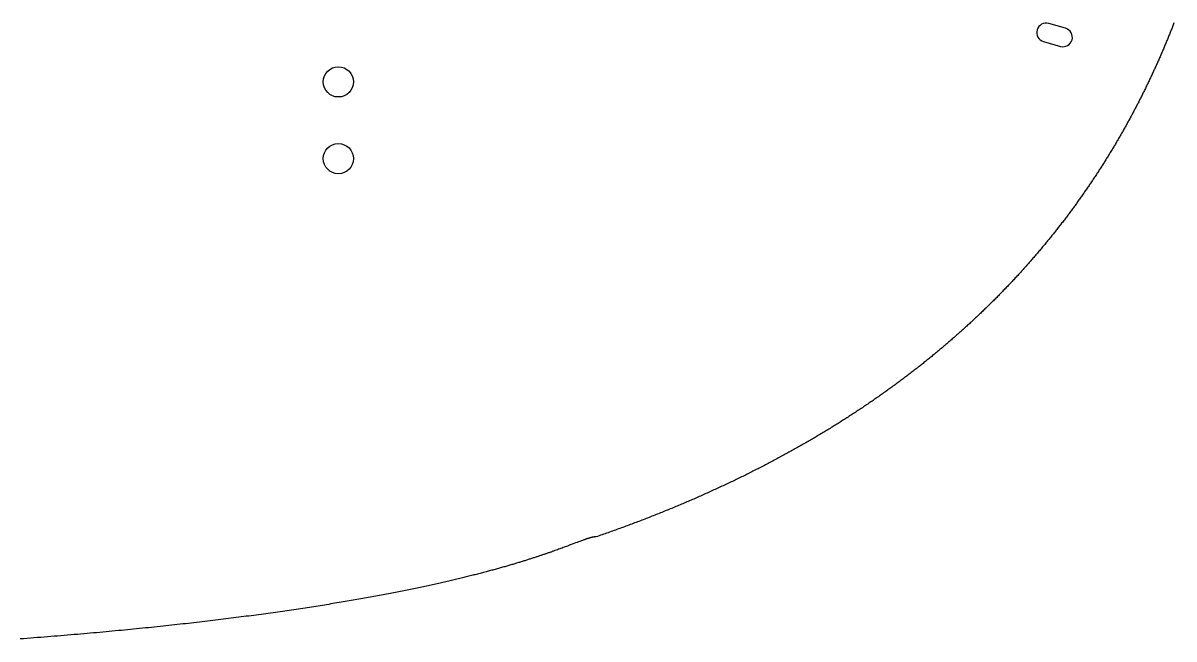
# Model space of a CAD drawing. Header units: millimetres. Extents: x 79 to 221, y -141 to -59.
# Drawn here: x 180.97 to 219.05, y -140.4 to -120.01 of the extents above; entities that cross this region are included whole.
import ezdxf

# ---------------------------------------------------------------- set-up
doc = ezdxf.new("R2010")
doc.units = ezdxf.units.MM
doc.layers.add('Edge.Cuts', color=254, linetype='CONTINUOUS', true_color=0xd0d2cd)

msp = doc.modelspace()

# ---------------------------------------------------------------- linework, layer by layer
at = {"layer": 'Edge.Cuts', "linetype": 'CONTINUOUS'}
for p, q in [((215.460861, -120.187834), (214.903176, -120.0285)), ((218.920463, -120.329675), (218.907565, -120.36184)), ((218.933318, -120.297501), (218.920463, -120.329675)), ((218.946129, -120.265317), (218.933318, -120.297501)), ((218.958898, -120.233125), (218.946129, -120.265317)), ((218.971624, -120.200923), (218.958898, -120.233125)), ((218.984307, -120.168713), (218.971624, -120.200923)), ((218.996947, -120.136493), (218.984307, -120.168713)), ((219.009545, -120.104265), (218.996947, -120.136493)), ((219.0221, -120.072028), (219.009545, -120.104265)), ((219.034612, -120.039782), (219.0221, -120.072028)), ((219.047082, -120.007527), (219.034612, -120.039782)), ((214.732853, -120.624646), (215.290538, -120.78398)), ((218.76284, -120.715042), (218.749423, -120.747094)), ((218.776214, -120.68298), (218.76284, -120.715042)), ((218.789544, -120.650909), (218.776214, -120.68298)), ((218.802831, -120.618828), (218.789544, -120.650909)), ((218.816074, -120.586737), (218.802831, -120.618828)), ((218.829274, -120.554637), (218.816074, -120.586737)), ((218.842431, -120.522528), (218.829274, -120.554637)), ((218.855544, -120.490409), (218.842431, -120.522528)), ((218.868614, -120.458281), (218.855544, -120.490409)), ((218.881641, -120.426143), (218.868614, -120.458281)), ((218.894625, -120.393996), (218.881641, -120.426143)), ((218.907565, -120.36184), (218.894625, -120.393996)), ((218.612842, -121.067072), (218.598942, -121.099014)), ((218.626698, -121.035119), (218.612842, -121.067072)), ((218.64051, -121.003156), (218.626698, -121.035119)), ((218.654277, -120.971183), (218.64051, -121.003156)), ((218.668001, -120.9392), (218.654277, -120.971183)), ((218.681681, -120.907207), (218.668001, -120.9392)), ((218.695317, -120.875204), (218.681681, -120.907207)), ((218.708909, -120.843191), (218.695317, -120.875204)), ((218.722457, -120.811169), (218.708909, -120.843191)), ((218.735962, -120.779136), (218.722457, -120.811169)), ((218.749423, -120.747094), (218.735962, -120.779136)), ((218.443119, -121.449697), (218.428686, -121.481514)), ((218.457507, -121.41787), (218.443119, -121.449697)), ((218.471851, -121.386031), (218.457507, -121.41787)), ((218.48615, -121.354183), (218.471851, -121.386031)), ((218.500404, -121.322323), (218.48615, -121.354183)), ((218.514614, -121.290453), (218.500404, -121.322323)), ((218.52878, -121.258573), (218.514614, -121.290453)), ((218.542901, -121.226682), (218.52878, -121.258573)), ((218.556978, -121.19478), (218.542901, -121.226682)), ((218.57101, -121.162869), (218.556978, -121.19478)), ((218.584998, -121.130947), (218.57101, -121.162869)), ((218.598942, -121.099014), (218.584998, -121.130947)), ((218.266961, -121.830778), (218.251988, -121.862463)), ((218.281889, -121.799082), (218.266961, -121.830778)), ((218.296771, -121.767375), (218.281889, -121.799082)), ((218.311608, -121.735657), (218.296771, -121.767375)), ((218.326401, -121.703928), (218.311608, -121.735657)), ((218.341148, -121.672187), (218.326401, -121.703928)), ((218.35585, -121.640436), (218.341148, -121.672187)), ((218.370507, -121.608673), (218.35585, -121.640436)), ((218.385119, -121.5769), (218.370507, -121.608673)), ((218.399686, -121.545115), (218.385119, -121.5769)), ((218.414208, -121.51332), (218.399686, -121.545115)), ((218.428686, -121.481514), (218.414208, -121.51332)), ((218.084286, -122.210237), (218.068767, -122.241783)), ((218.09976, -122.178679), (218.084286, -122.210237)), ((218.115188, -122.14711), (218.09976, -122.178679)), ((218.130571, -122.115528), (218.115188, -122.14711)), ((218.145907, -122.083936), (218.130571, -122.115528)), ((218.161198, -122.052331), (218.145907, -122.083936)), ((218.176444, -122.020715), (218.161198, -122.052331)), ((218.191644, -121.989088), (218.176444, -122.020715)), ((218.206798, -121.957449), (218.191644, -121.989088)), ((218.221907, -121.925798), (218.206798, -121.957449)), ((218.23697, -121.894136), (218.221907, -121.925798)), ((218.251988, -121.862463), (218.23697, -121.894136)), ((217.878938, -122.619395), (217.862818, -122.650783)), ((217.895011, -122.587994), (217.878938, -122.619395)), ((217.911038, -122.556581), (217.895011, -122.587994)), ((217.927019, -122.525156), (217.911038, -122.556581)), ((217.942953, -122.493719), (217.927019, -122.525156)), ((217.958841, -122.462269), (217.942953, -122.493719)), ((217.974683, -122.430807), (217.958841, -122.462269)), ((217.990479, -122.399333), (217.974683, -122.430807)), ((218.006229, -122.367847), (217.990479, -122.399333)), ((218.021932, -122.336349), (218.006229, -122.367847)), ((218.03759, -122.304839), (218.021932, -122.336349)), ((218.053201, -122.273317), (218.03759, -122.304839)), ((218.068767, -122.241783), (218.053201, -122.273317)), ((217.682419, -122.995222), (217.665737, -123.026458)), ((217.699053, -122.963973), (217.682419, -122.995222)), ((217.71564, -122.932711), (217.699053, -122.963973)), ((217.73218, -122.901437), (217.71564, -122.932711)), ((217.748673, -122.870149), (217.73218, -122.901437)), ((217.76512, -122.838849), (217.748673, -122.870149)), ((217.78152, -122.807536), (217.76512, -122.838849)), ((217.797873, -122.776211), (217.78152, -122.807536)), ((217.814179, -122.744873), (217.797873, -122.776211)), ((217.830438, -122.713522), (217.814179, -122.744873)), ((217.846651, -122.682159), (217.830438, -122.713522)), ((217.862818, -122.650783), (217.846651, -122.682159)), ((217.479126, -123.369185), (217.461877, -123.400262)), ((217.496328, -123.338094), (217.479126, -123.369185)), ((217.513482, -123.30699), (217.496328, -123.338094)), ((217.530589, -123.275873), (217.513482, -123.30699)), ((217.547648, -123.244742), (217.530589, -123.275873)), ((217.56466, -123.213598), (217.547648, -123.244742)), ((217.581624, -123.182441), (217.56466, -123.213598)), ((217.598541, -123.151271), (217.581624, -123.182441)), ((217.615411, -123.120087), (217.598541, -123.151271)), ((217.632234, -123.08889), (217.615411, -123.120087)), ((217.649009, -123.05768), (217.632234, -123.08889)), ((217.665737, -123.026458), (217.649009, -123.05768)), ((217.268978, -123.741206), (217.251153, -123.772117)), ((217.286754, -123.71028), (217.268978, -123.741206)), ((217.304482, -123.67934), (217.286754, -123.71028)), ((217.322162, -123.648387), (217.304482, -123.67934)), ((217.339794, -123.617419), (217.322162, -123.648387)), ((217.357378, -123.586438), (217.339794, -123.617419)), ((217.374914, -123.555443), (217.357378, -123.586438)), ((217.392402, -123.524434), (217.374914, -123.555443)), ((217.409843, -123.493411), (217.392402, -123.524434)), ((217.427235, -123.462375), (217.409843, -123.493411)), ((217.44458, -123.431325), (217.427235, -123.462375)), ((217.461877, -123.400262), (217.44458, -123.431325)), ((217.033484, -124.141946), (217.015029, -124.172671)), ((217.05189, -124.111206), (217.033484, -124.141946)), ((217.070248, -124.080452), (217.05189, -124.111206)), ((217.088557, -124.049683), (217.070248, -124.080452)), ((217.106817, -124.0189), (217.088557, -124.049683)), ((217.125029, -123.988102), (217.106817, -124.0189)), ((217.143192, -123.95729), (217.125029, -123.988102)), ((217.161307, -123.926463), (217.143192, -123.95729)), ((217.179373, -123.895623), (217.161307, -123.926463)), ((217.197391, -123.864768), (217.179373, -123.895623)), ((217.21536, -123.833898), (217.197391, -123.864768)), ((217.233281, -123.803015), (217.21536, -123.833898)), ((217.251153, -123.772117), (217.233281, -123.803015)), ((216.808785, -124.50967), (216.789741, -124.540216)), ((216.827781, -124.479109), (216.808785, -124.50967)), ((216.846727, -124.448532), (216.827781, -124.479109)), ((216.865624, -124.417941), (216.846727, -124.448532)), ((216.884471, -124.387334), (216.865624, -124.417941)), ((216.903269, -124.356713), (216.884471, -124.387334)), ((216.922019, -124.326076), (216.903269, -124.356713)), ((216.940719, -124.295425), (216.922019, -124.326076)), ((216.95937, -124.264759), (216.940719, -124.295425)), ((216.977972, -124.234077), (216.95937, -124.264759)), ((216.996525, -124.203382), (216.977972, -124.234077)), ((217.015029, -124.172671), (216.996525, -124.203382)), ((216.557334, -124.905571), (216.537643, -124.935916)), ((216.576975, -124.875211), (216.557334, -124.905571)), ((216.596566, -124.844834), (216.576975, -124.875211)), ((216.616108, -124.814442), (216.596566, -124.844834)), ((216.635599, -124.784034), (216.616108, -124.814442)), ((216.655041, -124.753611), (216.635599, -124.784034)), ((216.674432, -124.723172), (216.655041, -124.753611)), ((216.693774, -124.692718), (216.674432, -124.723172)), ((216.713067, -124.662248), (216.693774, -124.692718)), ((216.73231, -124.631763), (216.713067, -124.662248)), ((216.751503, -124.601263), (216.73231, -124.631763)), ((216.770647, -124.570747), (216.751503, -124.601263)), ((216.789741, -124.540216), (216.770647, -124.570747)), ((216.317725, -125.268658), (216.29743, -125.298811)), ((216.33797, -125.23849), (216.317725, -125.268658)), ((216.358164, -125.208305), (216.33797, -125.23849)), ((216.378307, -125.178103), (216.358164, -125.208305)), ((216.3984, -125.147886), (216.378307, -125.178103)), ((216.418443, -125.117653), (216.3984, -125.147886)), ((216.438435, -125.087403), (216.418443, -125.117653)), ((216.458377, -125.057138), (216.438435, -125.087403)), ((216.478269, -125.026856), (216.458377, -125.057138)), ((216.49811, -124.996559), (216.478269, -125.026856)), ((216.517901, -124.966245), (216.49811, -124.996559)), ((216.537643, -124.935916), (216.517901, -124.966245)), ((216.049926, -125.659353), (216.028969, -125.689289)), ((216.070832, -125.629399), (216.049926, -125.659353)), ((216.091686, -125.599429), (216.070832, -125.629399)), ((216.11249, -125.569442), (216.091686, -125.599429)), ((216.133243, -125.539438), (216.11249, -125.569442)), ((216.153944, -125.509418), (216.133243, -125.539438)), ((216.174595, -125.479381), (216.153944, -125.509418)), ((216.195194, -125.449327), (216.174595, -125.479381)), ((216.215743, -125.419257), (216.195194, -125.449327)), ((216.236241, -125.38917), (216.215743, -125.419257)), ((216.256688, -125.359067), (216.236241, -125.38917)), ((216.277084, -125.328947), (216.256688, -125.359067)), ((216.29743, -125.298811), (216.277084, -125.328947)), ((215.773471, -126.047194), (215.751844, -126.076907)), ((215.795047, -126.017463), (215.773471, -126.047194)), ((215.81657, -125.987716), (215.795047, -126.017463)), ((215.838042, -125.95795), (215.81657, -125.987716)), ((215.859462, -125.928168), (215.838042, -125.95795)), ((215.880831, -125.898368), (215.859462, -125.928168)), ((215.902148, -125.868551), (215.880831, -125.898368)), ((215.923413, -125.838717), (215.902148, -125.868551)), ((215.944627, -125.808865), (215.923413, -125.838717)), ((215.96579, -125.778997), (215.944627, -125.808865)), ((215.986901, -125.749111), (215.96579, -125.778997)), ((216.00796, -125.719209), (215.986901, -125.749111)), ((216.028969, -125.689289), (216.00796, -125.719209)), ((215.510509, -126.402583), (215.488256, -126.432083)), ((215.53271, -126.373065), (215.510509, -126.402583)), ((215.554858, -126.343529), (215.53271, -126.373065)), ((215.576954, -126.313976), (215.554858, -126.343529)), ((215.598998, -126.284404), (215.576954, -126.313976)), ((215.620989, -126.254815), (215.598998, -126.284404)), ((215.642929, -126.225208), (215.620989, -126.254815)), ((215.664816, -126.195583), (215.642929, -126.225208)), ((215.686651, -126.16594), (215.664816, -126.195583)), ((215.708434, -126.13628), (215.686651, -126.16594)), ((215.730165, -126.106602), (215.708434, -126.13628)), ((215.751844, -126.076907), (215.730165, -126.106602)), ((215.217114, -126.784658), (215.194175, -126.813919)), ((215.24, -126.755378), (215.217114, -126.784658)), ((215.262832, -126.726079), (215.24, -126.755378)), ((215.285612, -126.696762), (215.262832, -126.726079)), ((215.308339, -126.667427), (215.285612, -126.696762)), ((215.331013, -126.638073), (215.308339, -126.667427)), ((215.353635, -126.6087), (215.331013, -126.638073)), ((215.376203, -126.57931), (215.353635, -126.6087)), ((215.398719, -126.549901), (215.376203, -126.57931)), ((215.421182, -126.520473), (215.398719, -126.549901)), ((215.443593, -126.491028), (215.421182, -126.520473)), ((215.465951, -126.461564), (215.443593, -126.491028)), ((215.488256, -126.432083), (215.465951, -126.461564)), ((214.914755, -127.163589), (214.891123, -127.192605)), ((214.938334, -127.134555), (214.914755, -127.163589)), ((214.96186, -127.105501), (214.938334, -127.134555)), ((214.985331, -127.076428), (214.96186, -127.105501)), ((215.00875, -127.047336), (214.985331, -127.076428)), ((215.032115, -127.018225), (215.00875, -127.047336)), ((215.055426, -126.989095), (215.032115, -127.018225)), ((215.078684, -126.959946), (215.055426, -126.989095)), ((215.101889, -126.930778), (215.078684, -126.959946)), ((215.12504, -126.901592), (215.101889, -126.930778)), ((215.148138, -126.872386), (215.12504, -126.901592)), ((215.171183, -126.843162), (215.148138, -126.872386)), ((215.194175, -126.813919), (215.171183, -126.843162)), ((214.578993, -127.568039), (214.554604, -127.596782)), ((214.603328, -127.539278), (214.578993, -127.568039)), ((214.627608, -127.510496), (214.603328, -127.539278)), ((214.651834, -127.481694), (214.627608, -127.510496)), ((214.676006, -127.452873), (214.651834, -127.481694)), ((214.700124, -127.424033), (214.676006, -127.452873)), ((214.724187, -127.395172), (214.700124, -127.424033)), ((214.748197, -127.366292), (214.724187, -127.395172)), ((214.772153, -127.337393), (214.748197, -127.366292)), ((214.796054, -127.308474), (214.772153, -127.337393)), ((214.819902, -127.279536), (214.796054, -127.308474)), ((214.843696, -127.250578), (214.819902, -127.279536)), ((214.867436, -127.221601), (214.843696, -127.250578)), ((214.891123, -127.192605), (214.867436, -127.221601)), ((214.257681, -127.940124), (214.232581, -127.968604)), ((214.282725, -127.911623), (214.257681, -127.940124)), ((214.307715, -127.883102), (214.282725, -127.911623)), ((214.33265, -127.854561), (214.307715, -127.883102)), ((214.35753, -127.825999), (214.33265, -127.854561)), ((214.382356, -127.797417), (214.35753, -127.825999)), ((214.407126, -127.768815), (214.382356, -127.797417)), ((214.431842, -127.740193), (214.407126, -127.768815)), ((214.456504, -127.711551), (214.431842, -127.740193)), ((214.481111, -127.682888), (214.456504, -127.711551)), ((214.505663, -127.654206), (214.481111, -127.682888)), ((214.530161, -127.625504), (214.505663, -127.654206)), ((214.554604, -127.596782), (214.530161, -127.625504)), ((213.927081, -128.308758), (213.901262, -128.336969)), ((213.952844, -128.280526), (213.927081, -128.308758)), ((213.978551, -128.252274), (213.952844, -128.280526)), ((214.004203, -128.224), (213.978551, -128.252274)), ((214.029799, -128.195706), (214.004203, -128.224)), ((214.05534, -128.16739), (214.029799, -128.195706)), ((214.080826, -128.139054), (214.05534, -128.16739)), ((214.106257, -128.110697), (214.080826, -128.139054)), ((214.131632, -128.08232), (214.106257, -128.110697)), ((214.156952, -128.053922), (214.131632, -128.08232)), ((214.182217, -128.025503), (214.156952, -128.053922)), ((214.207426, -127.997064), (214.182217, -128.025503)), ((214.232581, -127.968604), (214.207426, -127.997064)), ((213.560541, -128.701777), (213.53394, -128.729689)), ((213.587087, -128.673843), (213.560541, -128.701777)), ((213.613576, -128.645888), (213.587087, -128.673843)), ((213.640009, -128.617911), (213.613576, -128.645888)), ((213.666386, -128.589913), (213.640009, -128.617911)), ((213.692707, -128.561893), (213.666386, -128.589913)), ((213.718972, -128.533852), (213.692707, -128.561893)), ((213.745181, -128.50579), (213.718972, -128.533852)), ((213.771334, -128.477706), (213.745181, -128.50579)), ((213.797431, -128.449601), (213.771334, -128.477706)), ((213.823473, -128.421475), (213.797431, -128.449601)), ((213.849458, -128.393327), (213.823473, -128.421475)), ((213.875388, -128.365159), (213.849458, -128.393327)), ((213.901262, -128.336969), (213.875388, -128.365159)), ((213.182976, -129.090555), (213.155582, -129.11816)), ((213.210314, -129.062929), (213.182976, -129.090555)), ((213.237594, -129.03528), (213.210314, -129.062929)), ((213.264818, -129.007609), (213.237594, -129.03528)), ((213.291985, -128.979916), (213.264818, -129.007609)), ((213.319095, -128.9522), (213.291985, -128.979916)), ((213.346148, -128.924463), (213.319095, -128.9522)), ((213.373145, -128.896704), (213.346148, -128.924463)), ((213.400086, -128.868923), (213.373145, -128.896704)), ((213.426969, -128.84112), (213.400086, -128.868923)), ((213.453796, -128.813295), (213.426969, -128.84112)), ((213.480567, -128.785448), (213.453796, -128.813295)), ((213.507282, -128.757579), (213.480567, -128.785448)), ((213.53394, -128.729689), (213.507282, -128.757579)), ((212.794253, -129.474969), (212.766057, -129.502257)), ((212.822392, -129.447658), (212.794253, -129.474969)), ((212.850473, -129.420324), (212.822392, -129.447658)), ((212.878497, -129.392968), (212.850473, -129.420324)), ((212.906463, -129.365589), (212.878497, -129.392968)), ((212.934372, -129.338187), (212.906463, -129.365589)), ((212.962223, -129.310763), (212.934372, -129.338187)), ((212.990018, -129.283315), (212.962223, -129.310763)), ((213.017755, -129.255846), (212.990018, -129.283315)), ((213.045434, -129.228353), (213.017755, -129.255846)), ((213.073057, -129.200838), (213.045434, -129.228353)), ((213.100622, -129.173301), (213.073057, -129.200838)), ((213.128131, -129.145742), (213.100622, -129.173301)), ((213.155582, -129.11816), (213.128131, -129.145742)), ((212.394241, -129.854893), (212.365233, -129.881856)), ((212.42319, -129.827907), (212.394241, -129.854893)), ((212.452082, -129.800898), (212.42319, -129.827907)), ((212.480915, -129.773865), (212.452082, -129.800898)), ((212.50969, -129.746809), (212.480915, -129.773865)), ((212.538407, -129.719729), (212.50969, -129.746809)), ((212.567065, -129.692626), (212.538407, -129.719729)), ((212.595666, -129.6655), (212.567065, -129.692626)), ((212.624209, -129.63835), (212.595666, -129.6655)), ((212.652694, -129.611178), (212.624209, -129.63835)), ((212.681122, -129.583982), (212.652694, -129.611178)), ((212.709491, -129.556763), (212.681122, -129.583982)), ((212.737803, -129.529521), (212.709491, -129.556763)), ((212.766057, -129.502257), (212.737803, -129.529521)), ((211.982807, -130.230205), (211.952978, -130.256833)), ((212.012577, -130.203552), (211.982807, -130.230205)), ((212.042287, -130.176876), (212.012577, -130.203552)), ((212.071939, -130.150175), (212.042287, -130.176876)), ((212.101533, -130.123451), (212.071939, -130.150175)), ((212.131067, -130.096702), (212.101533, -130.123451)), ((212.160543, -130.06993), (212.131067, -130.096702)), ((212.18996, -130.043133), (212.160543, -130.06993)), ((212.219318, -130.016313), (212.18996, -130.043133)), ((212.248618, -129.989469), (212.219318, -130.016313)), ((212.277859, -129.962601), (212.248618, -129.989469)), ((212.307042, -129.93571), (212.277859, -129.962601)), ((212.336167, -129.908795), (212.307042, -129.93571)), ((212.365233, -129.881856), (212.336167, -129.908795)), ((211.55982, -130.600779), (211.529161, -130.627064)), ((211.590419, -130.574469), (211.55982, -130.600779)), ((211.620959, -130.548134), (211.590419, -130.574469)), ((211.651439, -130.521775), (211.620959, -130.548134)), ((211.68186, -130.495391), (211.651439, -130.521775)), ((211.712221, -130.468982), (211.68186, -130.495391)), ((211.742523, -130.442549), (211.712221, -130.468982)), ((211.772766, -130.416092), (211.742523, -130.442549)), ((211.802949, -130.389609), (211.772766, -130.416092)), ((211.833073, -130.363103), (211.802949, -130.389609)), ((211.863138, -130.336572), (211.833073, -130.363103)), ((211.893144, -130.310016), (211.863138, -130.336572)), ((211.923091, -130.283437), (211.893144, -130.310016)), ((211.952978, -130.256833), (211.923091, -130.283437)), ((211.09365, -130.992424), (211.062091, -131.018331)), ((211.125148, -130.966491), (211.09365, -130.992424)), ((211.156587, -130.940532), (211.125148, -130.966491)), ((211.187965, -130.914549), (211.156587, -130.940532)), ((211.219282, -130.888539), (211.187965, -130.914549)), ((211.25054, -130.862505), (211.219282, -130.888539)), ((211.281738, -130.836445), (211.25054, -130.862505)), ((211.312875, -130.81036), (211.281738, -130.836445)), ((211.343953, -130.78425), (211.312875, -130.81036)), ((211.374971, -130.758115), (211.343953, -130.78425)), ((211.405928, -130.731955), (211.374971, -130.758115)), ((211.436826, -130.705769), (211.405928, -130.731955)), ((211.467664, -130.679559), (211.436826, -130.705769)), ((211.498442, -130.653324), (211.467664, -130.679559)), ((211.529161, -130.627064), (211.498442, -130.653324)), ((210.613904, -131.378335), (210.581434, -131.403855)), ((210.646312, -131.352789), (210.613904, -131.378335)), ((210.67866, -131.327217), (210.646312, -131.352789)), ((210.710947, -131.301619), (210.67866, -131.327217)), ((210.743172, -131.275995), (210.710947, -131.301619)), ((210.775337, -131.250345), (210.743172, -131.275995)), ((210.807441, -131.224669), (210.775337, -131.250345)), ((210.839485, -131.198967), (210.807441, -131.224669)), ((210.871467, -131.173239), (210.839485, -131.198967)), ((210.903389, -131.147485), (210.871467, -131.173239)), ((210.935251, -131.121706), (210.903389, -131.147485)), ((210.967051, -131.0959), (210.935251, -131.121706)), ((210.998792, -131.07007), (210.967051, -131.0959)), ((211.030471, -131.044213), (210.998792, -131.07007)), ((211.062091, -131.018331), (211.030471, -131.044213)), ((210.12042, -131.75836), (210.087028, -131.783482)), ((210.153749, -131.733211), (210.12042, -131.75836)), ((210.187017, -131.708036), (210.153749, -131.733211)), ((210.220223, -131.682833), (210.187017, -131.708036)), ((210.253368, -131.657604), (210.220223, -131.682833)), ((210.286451, -131.632349), (210.253368, -131.657604)), ((210.319472, -131.607066), (210.286451, -131.632349)), ((210.352432, -131.581757), (210.319472, -131.607066)), ((210.385331, -131.556422), (210.352432, -131.581757)), ((210.418168, -131.53106), (210.385331, -131.556422)), ((210.450943, -131.505672), (210.418168, -131.53106)), ((210.483658, -131.480257), (210.450943, -131.505672)), ((210.516311, -131.454816), (210.483658, -131.480257)), ((210.548903, -131.429349), (210.516311, -131.454816)), ((210.581434, -131.403855), (210.548903, -131.429349)), ((209.613036, -132.132346), (209.578712, -132.15706)), ((209.647297, -132.107604), (209.613036, -132.132346)), ((209.681496, -132.082835), (209.647297, -132.107604)), ((209.715632, -132.058039), (209.681496, -132.082835)), ((209.749706, -132.033215), (209.715632, -132.058039)), ((209.783718, -132.008364), (209.749706, -132.033215)), ((209.817668, -131.983486), (209.783718, -132.008364)), ((209.851555, -131.95858), (209.817668, -131.983486)), ((209.88538, -131.933648), (209.851555, -131.95858)), ((209.919143, -131.908688), (209.88538, -131.933648)), ((209.952844, -131.883701), (209.919143, -131.908688)), ((209.986483, -131.858686), (209.952844, -131.883701)), ((210.02006, -131.833645), (209.986483, -131.858686)), ((210.053575, -131.808577), (210.02006, -131.833645)), ((210.087028, -131.783482), (210.053575, -131.808577)), ((209.09159, -132.500139), (209.056323, -132.524435)), ((209.126794, -132.475815), (209.09159, -132.500139)), ((209.161935, -132.451463), (209.126794, -132.475815)), ((209.197012, -132.427083), (209.161935, -132.451463)), ((209.232026, -132.402675), (209.197012, -132.427083)), ((209.266978, -132.378239), (209.232026, -132.402675)), ((209.301866, -132.353775), (209.266978, -132.378239)), ((209.336692, -132.329282), (209.301866, -132.353775)), ((209.371454, -132.304762), (209.336692, -132.329282)), ((209.406154, -132.280215), (209.371454, -132.304762)), ((209.440791, -132.255639), (209.406154, -132.280215)), ((209.475365, -132.231036), (209.440791, -132.255639)), ((209.509877, -132.206405), (209.475365, -132.231036)), ((209.544326, -132.181746), (209.509877, -132.206405)), ((209.578712, -132.15706), (209.544326, -132.181746)), ((208.519699, -132.885455), (208.483414, -132.909293)), ((208.55592, -132.861587), (208.519699, -132.885455)), ((208.592077, -132.837691), (208.55592, -132.861587)), ((208.628171, -132.813766), (208.592077, -132.837691)), ((208.6642, -132.789813), (208.628171, -132.813766)), ((208.700166, -132.76583), (208.6642, -132.789813)), ((208.736067, -132.741819), (208.700166, -132.76583)), ((208.771906, -132.717779), (208.736067, -132.741819)), ((208.80768, -132.693711), (208.771906, -132.717779)), ((208.843391, -132.669614), (208.80768, -132.693711)), ((208.879038, -132.645488), (208.843391, -132.669614)), ((208.914622, -132.621334), (208.879038, -132.645488)), ((208.950142, -132.597152), (208.914622, -132.621334)), ((208.985599, -132.572941), (208.950142, -132.597152)), ((209.020993, -132.548702), (208.985599, -132.572941)), ((209.056323, -132.524435), (209.020993, -132.548702)), ((207.931428, -133.263366), (207.894113, -133.286735)), ((207.968679, -133.239967), (207.931428, -133.263366)), ((208.005865, -133.216538), (207.968679, -133.239967)), ((208.042986, -133.19308), (208.005865, -133.216538)), ((208.080042, -133.169592), (208.042986, -133.19308)), ((208.117034, -133.146075), (208.080042, -133.169592)), ((208.153962, -133.122529), (208.117034, -133.146075)), ((208.190825, -133.098953), (208.153962, -133.122529)), ((208.227624, -133.075347), (208.190825, -133.098953)), ((208.264358, -133.051713), (208.227624, -133.075347)), ((208.301028, -133.028049), (208.264358, -133.051713)), ((208.337633, -133.004356), (208.301028, -133.028049)), ((208.374175, -132.980634), (208.337633, -133.004356)), ((208.410652, -132.956883), (208.374175, -132.980634)), ((208.447065, -132.933102), (208.410652, -132.956883)), ((208.483414, -132.909293), (208.447065, -132.933102)), ((207.288222, -133.656576), (207.249798, -133.679434)), ((207.32658, -133.633687), (207.288222, -133.656576)), ((207.364872, -133.610768), (207.32658, -133.633687)), ((207.403099, -133.587818), (207.364872, -133.610768)), ((207.441261, -133.564838), (207.403099, -133.587818)), ((207.479357, -133.541828), (207.441261, -133.564838)), ((207.517387, -133.518788), (207.479357, -133.541828)), ((207.555353, -133.495718), (207.517387, -133.518788)), ((207.593253, -133.472617), (207.555353, -133.495718)), ((207.631088, -133.449487), (207.593253, -133.472617)), ((207.668858, -133.426326), (207.631088, -133.449487)), ((207.706563, -133.403136), (207.668858, -133.426326)), ((207.744203, -133.379915), (207.706563, -133.403136)), ((207.781778, -133.356665), (207.744203, -133.379915)), ((207.819288, -133.333385), (207.781778, -133.356665)), ((207.856733, -133.310075), (207.819288, -133.333385)), ((207.894113, -133.286735), (207.856733, -133.310075)), ((206.626066, -134.040995), (206.58652, -134.063329)), ((206.665545, -134.018629), (206.626066, -134.040995)), ((206.704958, -133.996232), (206.665545, -134.018629)), ((206.744304, -133.973805), (206.704958, -133.996232)), ((206.783584, -133.951346), (206.744304, -133.973805)), ((206.822798, -133.928856), (206.783584, -133.951346)), ((206.861946, -133.906335), (206.822798, -133.928856)), ((206.901028, -133.883783), (206.861946, -133.906335)), ((206.940044, -133.861201), (206.901028, -133.883783)), ((206.978994, -133.838587), (206.940044, -133.861201)), ((207.017878, -133.815943), (206.978994, -133.838587)), ((207.056696, -133.793268), (207.017878, -133.815943)), ((207.095448, -133.770563), (207.056696, -133.793268)), ((207.134134, -133.747826), (207.095448, -133.770563)), ((207.172754, -133.725059), (207.134134, -133.747826)), ((207.211309, -133.702262), (207.172754, -133.725059)), ((207.249798, -133.679434), (207.211309, -133.702262)), ((205.944724, -134.4164), (205.904042, -134.438198)), ((205.985338, -134.394571), (205.944724, -134.4164)), ((206.025885, -134.37271), (205.985338, -134.394571)), ((206.066365, -134.350817), (206.025885, -134.37271)), ((206.106778, -134.328892), (206.066365, -134.350817)), ((206.147124, -134.306936), (206.106778, -134.328892)), ((206.187403, -134.284947), (206.147124, -134.306936)), ((206.227615, -134.262927), (206.187403, -134.284947)), ((206.26776, -134.240876), (206.227615, -134.262927)), ((206.307838, -134.218792), (206.26776, -134.240876)), ((206.34785, -134.196678), (206.307838, -134.218792)), ((206.387795, -134.174531), (206.34785, -134.196678)), ((206.427673, -134.152354), (206.387795, -134.174531)), ((206.467485, -134.130144), (206.427673, -134.152354)), ((206.50723, -134.107904), (206.467485, -134.130144)), ((206.546908, -134.085632), (206.50723, -134.107904)), ((206.58652, -134.063329), (206.546908, -134.085632)), ((205.202128, -134.803817), (205.160229, -134.825032)), ((205.24396, -134.78257), (205.202128, -134.803817)), ((205.285723, -134.761291), (205.24396, -134.78257)), ((205.327418, -134.739978), (205.285723, -134.761291)), ((205.369046, -134.718633), (205.327418, -134.739978)), ((205.410605, -134.697255), (205.369046, -134.718633)), ((205.452097, -134.675845), (205.410605, -134.697255)), ((205.493521, -134.654402), (205.452097, -134.675845)), ((205.534877, -134.632927), (205.493521, -134.654402)), ((205.576165, -134.61142), (205.534877, -134.632927)), ((205.617386, -134.58988), (205.576165, -134.61142)), ((205.658539, -134.568307), (205.617386, -134.58988)), ((205.699625, -134.546703), (205.658539, -134.568307)), ((205.740643, -134.525066), (205.699625, -134.546703)), ((205.781594, -134.503397), (205.740643, -134.525066)), ((205.822477, -134.481696), (205.781594, -134.503397)), ((205.863293, -134.459963), (205.822477, -134.481696)), ((205.904042, -134.438198), (205.863293, -134.459963)), ((204.437479, -135.180616), (204.394347, -135.201233)), ((204.480543, -135.159966), (204.437479, -135.180616)), ((204.523538, -135.139282), (204.480543, -135.159966)), ((204.566464, -135.118565), (204.523538, -135.139282)), ((204.609322, -135.097814), (204.566464, -135.118565)), ((204.65211, -135.07703), (204.609322, -135.097814)), ((204.69483, -135.056213), (204.65211, -135.07703)), ((204.737481, -135.035362), (204.69483, -135.056213)), ((204.780064, -135.014478), (204.737481, -135.035362)), ((204.822578, -134.993561), (204.780064, -135.014478)), ((204.865024, -134.97261), (204.822578, -134.993561)), ((204.907401, -134.951627), (204.865024, -134.97261)), ((204.94971, -134.93061), (204.907401, -134.951627)), ((204.99195, -134.90956), (204.94971, -134.93061)), ((205.034122, -134.888477), (204.99195, -134.90956)), ((205.076226, -134.867362), (205.034122, -134.888477)), ((205.118262, -134.846213), (205.076226, -134.867362)), ((205.160229, -134.825032), (205.118262, -134.846213)), ((203.606115, -135.566537), (203.561663, -135.586507)), ((203.650496, -135.546533), (203.606115, -135.566537)), ((203.694808, -135.526494), (203.650496, -135.546533)), ((203.739051, -135.506421), (203.694808, -135.526494)), ((203.783223, -135.486314), (203.739051, -135.506421)), ((203.827326, -135.466172), (203.783223, -135.486314)), ((203.871359, -135.445996), (203.827326, -135.466172)), ((203.915323, -135.425786), (203.871359, -135.445996)), ((203.959217, -135.405542), (203.915323, -135.425786)), ((204.003042, -135.385264), (203.959217, -135.405542)), ((204.046797, -135.364951), (204.003042, -135.385264)), ((204.090483, -135.344605), (204.046797, -135.364951)), ((204.1341, -135.324225), (204.090483, -135.344605)), ((204.177647, -135.303811), (204.1341, -135.324225)), ((204.221125, -135.283363), (204.177647, -135.303811)), ((204.264534, -135.262881), (204.221125, -135.283363)), ((204.307874, -135.242365), (204.264534, -135.262881)), ((204.351145, -135.221816), (204.307874, -135.242365)), ((204.394347, -135.201233), (204.351145, -135.221816)), ((202.749536, -135.940023), (202.703748, -135.95933)), ((202.795253, -135.920681), (202.749536, -135.940023)), ((202.840899, -135.901303), (202.795253, -135.920681)), ((202.886475, -135.881891), (202.840899, -135.901303)), ((202.93198, -135.862443), (202.886475, -135.881891)), ((202.977415, -135.84296), (202.93198, -135.862443)), ((203.022778, -135.823442), (202.977415, -135.84296)), ((203.068072, -135.803889), (203.022778, -135.823442)), ((203.113295, -135.784301), (203.068072, -135.803889)), ((203.158448, -135.764678), (203.113295, -135.784301)), ((203.20353, -135.745021), (203.158448, -135.764678)), ((203.248542, -135.725328), (203.20353, -135.745021)), ((203.293484, -135.705601), (203.248542, -135.725328)), ((203.338356, -135.685838), (203.293484, -135.705601)), ((203.383157, -135.666041), (203.338356, -135.685838)), ((203.427889, -135.64621), (203.383157, -135.666041)), ((203.47255, -135.626343), (203.427889, -135.64621)), ((203.517142, -135.606443), (203.47255, -135.626343)), ((203.561663, -135.586507), (203.517142, -135.606443)), ((201.820273, -136.31939), (201.77306, -136.337981)), ((201.867414, -136.300762), (201.820273, -136.31939)), ((201.914484, -136.282099), (201.867414, -136.300762)), ((201.961482, -136.263399), (201.914484, -136.282099)), ((202.008408, -136.244664), (201.961482, -136.263399)), ((202.055263, -136.225892), (202.008408, -136.244664)), ((202.102047, -136.207084), (202.055263, -136.225892)), ((202.148759, -136.18824), (202.102047, -136.207084)), ((202.195399, -136.169361), (202.148759, -136.18824)), ((202.241968, -136.150445), (202.195399, -136.169361)), ((202.288466, -136.131494), (202.241968, -136.150445)), ((202.334893, -136.112507), (202.288466, -136.131494)), ((202.381249, -136.093485), (202.334893, -136.112507)), ((202.427533, -136.074426), (202.381249, -136.093485)), ((202.473746, -136.055332), (202.427533, -136.074426)), ((202.519889, -136.036203), (202.473746, -136.055332)), ((202.56596, -136.017038), (202.519889, -136.036203)), ((202.61196, -135.997837), (202.56596, -136.017038)), ((202.65789, -135.978601), (202.61196, -135.997837)), ((202.703748, -135.95933), (202.65789, -135.978601)), ((200.813666, -136.702129), (200.764936, -136.719949)), ((200.862323, -136.684271), (200.813666, -136.702129)), ((200.910908, -136.666377), (200.862323, -136.684271)), ((200.95942, -136.648445), (200.910908, -136.666377)), ((201.00786, -136.630477), (200.95942, -136.648445)), ((201.056227, -136.612471), (201.00786, -136.630477)), ((201.104521, -136.594429), (201.056227, -136.612471)), ((201.152743, -136.576349), (201.104521, -136.594429)), ((201.200893, -136.558233), (201.152743, -136.576349)), ((201.24897, -136.54008), (201.200893, -136.558233)), ((201.296975, -136.52189), (201.24897, -136.54008)), ((201.344908, -136.503664), (201.296975, -136.52189)), ((201.392769, -136.485401), (201.344908, -136.503664)), ((201.440557, -136.467101), (201.392769, -136.485401)), ((201.488273, -136.448764), (201.440557, -136.467101)), ((201.535918, -136.430392), (201.488273, -136.448764)), ((201.58349, -136.411982), (201.535918, -136.430392)), ((201.63099, -136.393536), (201.58349, -136.411982)), ((201.678419, -136.375054), (201.63099, -136.393536)), ((201.725775, -136.356536), (201.678419, -136.375054)), ((201.77306, -136.337981), (201.725775, -136.356536)), ((199.613342, -137.087024), (199.596572, -137.092693)), ((199.629271, -137.081719), (199.613342, -137.087024)), ((199.644434, -137.076748), (199.629271, -137.081719)), ((199.658894, -137.072088), (199.644434, -137.076748)), ((199.672709, -137.067717), (199.658894, -137.072088)), ((199.685926, -137.063614), (199.672709, -137.067717)), ((199.69859, -137.059763), (199.685926, -137.063614)), ((199.710738, -137.056149), (199.69859, -137.059763)), ((199.722404, -137.052759), (199.710738, -137.056149)), ((199.73362, -137.049579), (199.722404, -137.052759)), ((199.744413, -137.046599), (199.73362, -137.049579)), ((199.754809, -137.043809), (199.744413, -137.046599)), ((199.76483, -137.041199), (199.754809, -137.043809)), ((199.774497, -137.038761), (199.76483, -137.041199)), ((199.783829, -137.036487), (199.774497, -137.038761)), ((199.792845, -137.03437), (199.783829, -137.036487)), ((199.80156, -137.032403), (199.792845, -137.03437)), ((199.80999, -137.030579), (199.80156, -137.032403)), ((199.818148, -137.028893), (199.80999, -137.030579)), ((199.826049, -137.02734), (199.818148, -137.028893)), ((199.833703, -137.025915), (199.826049, -137.02734)), ((199.841123, -137.024612), (199.833703, -137.025915)), ((199.848318, -137.023427), (199.841123, -137.024612)), ((199.8553, -137.022356), (199.848318, -137.023427)), ((199.862077, -137.021395), (199.8553, -137.022356)), ((199.868658, -137.02054), (199.862077, -137.021395)), ((199.875053, -137.019789), (199.868658, -137.02054)), ((199.881267, -137.019136), (199.875053, -137.019789)), ((199.88731, -137.018581), (199.881267, -137.019136)), ((199.893188, -137.018118), (199.88731, -137.018581)), ((199.898908, -137.017746), (199.893188, -137.018118)), ((199.904476, -137.017463), (199.898908, -137.017746)), ((199.909899, -137.017265), (199.904476, -137.017463)), ((199.915182, -137.01715), (199.909899, -137.017265)), ((199.92033, -137.017116), (199.915182, -137.01715)), ((199.92535, -137.017162), (199.92033, -137.017116)), ((199.975324, -136.999981), (199.92535, -137.017162)), ((200.025224, -136.982761), (199.975324, -136.999981)), ((200.075051, -136.965504), (200.025224, -136.982761)), ((200.124804, -136.948209), (200.075051, -136.965504)), ((200.174484, -136.930876), (200.124804, -136.948209)), ((200.224091, -136.913505), (200.174484, -136.930876)), ((200.273624, -136.896097), (200.224091, -136.913505)), ((200.323084, -136.878651), (200.273624, -136.896097)), ((200.372471, -136.861167), (200.323084, -136.878651)), ((200.421785, -136.843646), (200.372471, -136.861167)), ((200.471025, -136.826087), (200.421785, -136.843646)), ((200.520193, -136.808491), (200.471025, -136.826087)), ((200.569287, -136.790857), (200.520193, -136.808491)), ((200.618309, -136.773186), (200.569287, -136.790857)), ((200.667257, -136.755477), (200.618309, -136.773186)), ((200.716133, -136.737732), (200.667257, -136.755477)), ((200.764936, -136.719949), (200.716133, -136.737732)), ((198.604966, -137.458699), (198.563749, -137.473447)), ((198.645424, -137.444147), (198.604966, -137.458699)), ((198.685132, -137.429793), (198.645424, -137.444147)), ((198.724098, -137.41564), (198.685132, -137.429793)), ((198.762328, -137.40169), (198.724098, -137.41564)), ((198.799831, -137.387946), (198.762328, -137.40169)), ((198.836613, -137.37441), (198.799831, -137.387946)), ((198.872684, -137.361084), (198.836613, -137.37441)), ((198.908049, -137.347972), (198.872684, -137.361084)), ((198.942717, -137.335075), (198.908049, -137.347972)), ((198.976696, -137.322396), (198.942717, -137.335075)), ((199.009992, -137.309937), (198.976696, -137.322396)), ((199.042613, -137.297702), (199.009992, -137.309937)), ((199.074568, -137.285691), (199.042613, -137.297702)), ((199.136506, -137.262356), (199.074568, -137.285691)), ((199.195867, -137.239952), (199.136506, -137.262356)), ((199.248538, -137.220072), (199.195867, -137.239952)), ((199.303154, -137.199496), (199.248538, -137.220072)), ((199.346562, -137.183206), (199.303154, -137.199496)), ((199.383479, -137.169419), (199.346562, -137.183206)), ((199.415974, -137.157357), (199.383479, -137.169419)), ((199.445176, -137.146591), (199.415974, -137.157357)), ((199.471791, -137.136856), (199.445176, -137.146591)), ((199.496293, -137.127971), (199.471791, -137.136856)), ((199.519025, -137.119805), (199.496293, -137.127971)), ((199.54024, -137.112263), (199.519025, -137.119805)), ((199.560137, -137.105268), (199.54024, -137.112263)), ((199.578872, -137.098761), (199.560137, -137.105268)), ((199.596572, -137.092693), (199.578872, -137.098761)), ((197.41969, -137.851778), (197.389205, -137.861084)), ((197.44994, -137.842507), (197.41969, -137.851778)), ((197.479958, -137.83327), (197.44994, -137.842507)), ((197.509744, -137.824069), (197.479958, -137.83327)), ((197.539298, -137.814903), (197.509744, -137.824069)), ((197.568623, -137.805773), (197.539298, -137.814903)), ((197.597718, -137.796679), (197.568623, -137.805773)), ((197.626585, -137.787622), (197.597718, -137.796679)), ((197.655225, -137.778601), (197.626585, -137.787622)), ((197.683638, -137.769617), (197.655225, -137.778601)), ((197.711826, -137.760671), (197.683638, -137.769617)), ((197.739789, -137.751762), (197.711826, -137.760671)), ((197.767529, -137.742891), (197.739789, -137.751762)), ((197.795047, -137.734059), (197.767529, -137.742891)), ((197.822343, -137.725265), (197.795047, -137.734059)), ((197.849418, -137.71651), (197.822343, -137.725265)), ((197.876273, -137.707794), (197.849418, -137.71651)), ((197.90291, -137.699117), (197.876273, -137.707794)), ((197.929329, -137.690481), (197.90291, -137.699117)), ((197.955531, -137.681884), (197.929329, -137.690481)), ((197.981516, -137.673328), (197.955531, -137.681884)), ((198.007287, -137.664812), (197.981516, -137.673328)), ((198.032844, -137.656338), (198.007287, -137.664812)), ((198.058188, -137.647905), (198.032844, -137.656338)), ((198.08332, -137.639513), (198.058188, -137.647905)), ((198.10824, -137.631163), (198.08332, -137.639513)), ((198.13295, -137.622856), (198.10824, -137.631163)), ((198.157451, -137.614591), (198.13295, -137.622856)), ((198.181743, -137.606369), (198.157451, -137.614591)), ((198.205828, -137.59819), (198.181743, -137.606369)), ((198.229707, -137.590055), (198.205828, -137.59819)), ((198.25338, -137.581963), (198.229707, -137.590055)), ((198.276848, -137.573916), (198.25338, -137.581963)), ((198.300113, -137.565912), (198.276848, -137.573916)), ((198.323175, -137.557954), (198.300113, -137.565912)), ((198.346035, -137.55004), (198.323175, -137.557954)), ((198.368695, -137.542172), (198.346035, -137.55004)), ((198.391154, -137.534349), (198.368695, -137.542172)), ((198.413415, -137.526573), (198.391154, -137.534349)), ((198.435478, -137.518842), (198.413415, -137.526573)), ((198.457343, -137.511158), (198.435478, -137.518842)), ((198.479013, -137.503521), (198.457343, -137.511158)), ((198.500487, -137.495931), (198.479013, -137.503521)), ((198.521768, -137.488389), (198.500487, -137.495931)), ((198.563749, -137.473447), (198.521768, -137.488389)), ((196.088187, -138.22691), (196.048113, -138.237303)), ((196.127991, -138.21654), (196.088187, -138.22691)), ((196.167527, -138.206193), (196.127991, -138.21654)), ((196.206795, -138.19587), (196.167527, -138.206193)), ((196.245795, -138.185571), (196.206795, -138.19587)), ((196.28453, -138.175296), (196.245795, -138.185571)), ((196.322999, -138.165045), (196.28453, -138.175296)), ((196.361204, -138.15482), (196.322999, -138.165045)), ((196.399146, -138.144619), (196.361204, -138.15482)), ((196.436826, -138.134444), (196.399146, -138.144619)), ((196.474244, -138.124294), (196.436826, -138.134444)), ((196.511402, -138.11417), (196.474244, -138.124294)), ((196.5483, -138.104073), (196.511402, -138.11417)), ((196.58494, -138.094002), (196.5483, -138.104073)), ((196.621323, -138.083958), (196.58494, -138.094002)), ((196.657449, -138.073942), (196.621323, -138.083958)), ((196.693319, -138.063953), (196.657449, -138.073942)), ((196.728934, -138.053991), (196.693319, -138.063953)), ((196.764296, -138.044058), (196.728934, -138.053991)), ((196.799404, -138.034154), (196.764296, -138.044058)), ((196.834261, -138.024278), (196.799404, -138.034154)), ((196.868867, -138.014431), (196.834261, -138.024278)), ((196.903223, -138.004613), (196.868867, -138.014431)), ((196.93733, -137.994826), (196.903223, -138.004613)), ((196.971189, -137.985068), (196.93733, -137.994826)), ((197.0048, -137.97534), (196.971189, -137.985068)), ((197.038165, -137.965643), (197.0048, -137.97534)), ((197.071286, -137.955977), (197.038165, -137.965643)), ((197.104161, -137.946343), (197.071286, -137.955977)), ((197.136794, -137.936739), (197.104161, -137.946343)), ((197.169184, -137.927168), (197.136794, -137.936739)), ((197.201332, -137.917628), (197.169184, -137.927168)), ((197.23324, -137.908121), (197.201332, -137.917628)), ((197.264909, -137.898647), (197.23324, -137.908121)), ((197.296338, -137.889206), (197.264909, -137.898647)), ((197.32753, -137.879798), (197.296338, -137.889206)), ((197.358486, -137.870424), (197.32753, -137.879798)), ((197.389205, -137.861084), (197.358486, -137.870424)), ((194.468148, -138.613119), (194.417729, -138.624133)), ((194.518263, -138.602116), (194.468148, -138.613119)), ((194.568076, -138.591126), (194.518263, -138.602116)), ((194.617586, -138.580148), (194.568076, -138.591126)), ((194.666796, -138.569183), (194.617586, -138.580148)), ((194.715705, -138.558231), (194.666796, -138.569183)), ((194.764315, -138.547293), (194.715705, -138.558231)), ((194.812627, -138.536368), (194.764315, -138.547293)), ((194.860641, -138.525458), (194.812627, -138.536368)), ((194.908359, -138.514561), (194.860641, -138.525458)), ((194.955782, -138.50368), (194.908359, -138.514561)), ((195.00291, -138.492813), (194.955782, -138.50368)), ((195.049745, -138.481962), (195.00291, -138.492813)), ((195.096287, -138.471126), (195.049745, -138.481962)), ((195.142538, -138.460306), (195.096287, -138.471126)), ((195.188498, -138.449503), (195.142538, -138.460306)), ((195.234168, -138.438716), (195.188498, -138.449503)), ((195.27955, -138.427945), (195.234168, -138.438716)), ((195.324643, -138.417192), (195.27955, -138.427945)), ((195.36945, -138.406456), (195.324643, -138.417192)), ((195.413971, -138.395738), (195.36945, -138.406456)), ((195.458206, -138.385038), (195.413971, -138.395738)), ((195.502158, -138.374356), (195.458206, -138.385038)), ((195.545827, -138.363693), (195.502158, -138.374356)), ((195.589213, -138.353049), (195.545827, -138.363693)), ((195.632319, -138.342424), (195.589213, -138.353049)), ((195.675143, -138.331819), (195.632319, -138.342424)), ((195.717689, -138.321234), (195.675143, -138.331819)), ((195.759956, -138.310669), (195.717689, -138.321234)), ((195.801946, -138.300124), (195.759956, -138.310669)), ((195.84366, -138.2896), (195.801946, -138.300124)), ((195.885098, -138.279097), (195.84366, -138.2896)), ((195.926261, -138.268616), (195.885098, -138.279097)), ((195.96715, -138.258156), (195.926261, -138.268616)), ((196.007767, -138.247718), (195.96715, -138.258156)), ((196.048113, -138.237303), (196.007767, -138.247718)), ((192.577205, -138.992283), (192.51589, -139.00352)), ((192.638185, -138.981047), (192.577205, -138.992283)), ((192.698828, -138.969814), (192.638185, -138.981047)), ((192.759138, -138.958582), (192.698828, -138.969814)), ((192.819115, -138.947353), (192.759138, -138.958582)), ((192.878759, -138.936126), (192.819115, -138.947353)), ((192.938072, -138.924903), (192.878759, -138.936126)), ((192.997054, -138.913683), (192.938072, -138.924903)), ((193.055707, -138.902466), (192.997054, -138.913683)), ((193.114032, -138.891254), (193.055707, -138.902466)), ((193.172029, -138.880046), (193.114032, -138.891254)), ((193.229699, -138.868842), (193.172029, -138.880046)), ((193.287044, -138.857643), (193.229699, -138.868842)), ((193.344064, -138.84645), (193.287044, -138.857643)), ((193.40076, -138.835261), (193.344064, -138.84645)), ((193.457134, -138.824079), (193.40076, -138.835261)), ((193.513185, -138.812903), (193.457134, -138.824079)), ((193.568916, -138.801733), (193.513185, -138.812903)), ((193.624326, -138.790569), (193.568916, -138.801733)), ((193.679418, -138.779413), (193.624326, -138.790569)), ((193.734191, -138.768264), (193.679418, -138.779413)), ((193.788647, -138.757123), (193.734191, -138.768264)), ((193.842788, -138.74599), (193.788647, -138.757123)), ((193.896612, -138.734864), (193.842788, -138.74599)), ((193.950123, -138.723748), (193.896612, -138.734864)), ((194.00332, -138.71264), (193.950123, -138.723748)), ((194.056205, -138.701541), (194.00332, -138.71264)), ((194.108778, -138.690452), (194.056205, -138.701541)), ((194.16104, -138.679373), (194.108778, -138.690452)), ((194.212993, -138.668303), (194.16104, -138.679373)), ((194.264638, -138.657245), (194.212993, -138.668303)), ((194.315975, -138.646196), (194.264638, -138.657245)), ((194.367005, -138.635159), (194.315975, -138.646196)), ((194.417729, -138.624133), (194.367005, -138.635159)), ((190.297763, -139.37317), (190.224458, -139.384275)), ((190.370699, -139.362056), (190.297763, -139.37317)), ((190.443268, -139.350933), (190.370699, -139.362056)), ((190.51547, -139.339802), (190.443268, -139.350933)), ((190.587307, -139.328662), (190.51547, -139.339802)), ((190.65878, -139.317515), (190.587307, -139.328662)), ((190.729889, -139.306361), (190.65878, -139.317515)), ((190.800636, -139.2952), (190.729889, -139.306361)), ((190.871021, -139.284032), (190.800636, -139.2952)), ((190.941045, -139.272857), (190.871021, -139.284032)), ((191.01071, -139.261676), (190.941045, -139.272857)), ((191.080016, -139.250489), (191.01071, -139.261676)), ((191.148964, -139.239297), (191.080016, -139.250489)), ((191.217555, -139.2281), (191.148964, -139.239297)), ((191.285791, -139.216897), (191.217555, -139.2281)), ((191.353671, -139.20569), (191.285791, -139.216897)), ((191.421197, -139.194479), (191.353671, -139.20569)), ((191.48837, -139.183263), (191.421197, -139.194479)), ((191.555191, -139.172044), (191.48837, -139.183263)), ((191.621661, -139.160822), (191.555191, -139.172044)), ((191.68778, -139.149596), (191.621661, -139.160822)), ((191.75355, -139.138368), (191.68778, -139.149596)), ((191.818972, -139.127137), (191.75355, -139.138368)), ((191.884047, -139.115904), (191.818972, -139.127137)), ((191.948775, -139.104669), (191.884047, -139.115904)), ((192.013157, -139.093432), (191.948775, -139.104669)), ((192.077195, -139.082194), (192.013157, -139.093432)), ((192.140889, -139.070955), (192.077195, -139.082194)), ((192.20424, -139.059716), (192.140889, -139.070955)), ((192.26725, -139.048476), (192.20424, -139.059716)), ((192.329919, -139.037236), (192.26725, -139.048476)), ((192.392248, -139.025997), (192.329919, -139.037236)), ((192.454238, -139.014758), (192.392248, -139.025997)), ((192.51589, -139.00352), (192.454238, -139.014758)), ((187.506256, -139.75436), (187.419467, -139.76496)), ((187.592643, -139.74374), (187.506256, -139.75436)), ((187.678629, -139.733101), (187.592643, -139.74374)), ((187.764217, -139.722443), (187.678629, -139.733101)), ((187.849406, -139.711766), (187.764217, -139.722443)), ((187.934197, -139.701071), (187.849406, -139.711766)), ((188.018591, -139.690358), (187.934197, -139.701071)), ((188.10259, -139.679627), (188.018591, -139.690358)), ((188.186195, -139.668878), (188.10259, -139.679627)), ((188.269405, -139.658112), (188.186195, -139.668878)), ((188.352223, -139.64733), (188.269405, -139.658112)), ((188.434649, -139.636531), (188.352223, -139.64733)), ((188.516683, -139.625715), (188.434649, -139.636531)), ((188.598328, -139.614884), (188.516683, -139.625715)), ((188.679584, -139.604036), (188.598328, -139.614884)), ((188.760452, -139.593174), (188.679584, -139.604036)), ((188.840932, -139.582296), (188.760452, -139.593174)), ((188.921027, -139.571404), (188.840932, -139.582296)), ((189.000736, -139.560497), (188.921027, -139.571404)), ((189.080061, -139.549576), (189.000736, -139.560497)), ((189.159002, -139.538642), (189.080061, -139.549576)), ((189.237561, -139.527693), (189.159002, -139.538642)), ((189.315739, -139.516732), (189.237561, -139.527693)), ((189.393536, -139.505757), (189.315739, -139.516732)), ((189.470953, -139.494771), (189.393536, -139.505757)), ((189.547992, -139.483771), (189.470953, -139.494771)), ((189.624653, -139.47276), (189.547992, -139.483771)), ((189.700937, -139.461737), (189.624653, -139.47276)), ((189.776846, -139.450703), (189.700937, -139.461737)), ((189.852379, -139.439657), (189.776846, -139.450703)), ((189.927539, -139.428601), (189.852379, -139.439657)), ((190.002326, -139.417535), (189.927539, -139.428601)), ((190.076741, -139.406458), (190.002326, -139.417535)), ((190.150785, -139.395371), (190.076741, -139.406458)), ((190.224458, -139.384275), (190.150785, -139.395371)), ((184.019811, -140.13089), (183.917508, -140.140548)), ((184.121677, -140.121202), (184.019811, -140.13089)), ((184.223109, -140.111482), (184.121677, -140.121202)), ((184.324105, -140.101733), (184.223109, -140.111482)), ((184.424669, -140.091953), (184.324105, -140.101733)), ((184.524799, -140.082143), (184.424669, -140.091953)), ((184.624499, -140.072304), (184.524799, -140.082143)), ((184.723767, -140.062436), (184.624499, -140.072304)), ((184.822606, -140.052539), (184.723767, -140.062436)), ((184.921016, -140.042614), (184.822606, -140.052539)), ((185.018998, -140.03266), (184.921016, -140.042614)), ((185.116553, -140.022678), (185.018998, -140.03266)), ((185.213683, -140.012669), (185.116553, -140.022678)), ((185.310387, -140.002632), (185.213683, -140.012669)), ((185.406667, -139.992569), (185.310387, -140.002632)), ((185.502525, -139.982479), (185.406667, -139.992569)), ((185.59796, -139.972362), (185.502525, -139.982479)), ((185.692974, -139.962219), (185.59796, -139.972362)), ((185.787567, -139.952051), (185.692974, -139.962219)), ((185.881742, -139.941857), (185.787567, -139.952051)), ((185.975497, -139.931638), (185.881742, -139.941857)), ((186.068836, -139.921394), (185.975497, -139.931638)), ((186.161758, -139.911125), (186.068836, -139.921394)), ((186.254265, -139.900832), (186.161758, -139.911125)), ((186.346357, -139.890516), (186.254265, -139.900832)), ((186.438035, -139.880175), (186.346357, -139.890516)), ((186.529301, -139.869812), (186.438035, -139.880175)), ((186.620154, -139.859425), (186.529301, -139.869812)), ((186.710597, -139.849016), (186.620154, -139.859425)), ((186.800631, -139.838584), (186.710597, -139.849016)), ((186.890255, -139.82813), (186.800631, -139.838584)), ((186.979471, -139.817654), (186.890255, -139.82813)), ((187.068281, -139.807157), (186.979471, -139.817654)), ((187.156684, -139.796639), (187.068281, -139.807157)), ((187.244682, -139.7861), (187.156684, -139.796639)), ((187.332276, -139.77554), (187.244682, -139.7861)), ((187.419467, -139.76496), (187.332276, -139.77554)), ((180.986937, -140.388476), (180.872032, -140.397142)), ((181.101378, -140.37977), (180.986937, -140.388476)), ((181.215358, -140.371026), (181.101378, -140.37977)), ((181.328877, -140.362242), (181.215358, -140.371026)), ((181.441935, -140.35342), (181.328877, -140.362242)), ((181.554535, -140.344559), (181.441935, -140.35342)), ((181.666677, -140.335661), (181.554535, -140.344559)), ((181.778361, -140.326724), (181.666677, -140.335661)), ((181.88959, -140.317751), (181.778361, -140.326724)), ((182.000363, -140.30874), (181.88959, -140.317751)), ((182.110681, -140.299692), (182.000363, -140.30874)), ((182.220547, -140.290608), (182.110681, -140.299692)), ((182.32996, -140.281488), (182.220547, -140.290608)), ((182.438921, -140.272331), (182.32996, -140.281488)), ((182.547432, -140.26314), (182.438921, -140.272331)), ((182.655494, -140.253913), (182.547432, -140.26314)), ((182.763107, -140.24465), (182.655494, -140.253913)), ((182.870272, -140.235354), (182.763107, -140.24465)), ((182.97699, -140.226023), (182.870272, -140.235354)), ((183.083263, -140.216658), (182.97699, -140.226023)), ((183.18909, -140.207259), (183.083263, -140.216658)), ((183.294474, -140.197827), (183.18909, -140.207259)), ((183.399415, -140.188361), (183.294474, -140.197827)), ((183.503914, -140.178863), (183.399415, -140.188361)), ((183.607971, -140.169332), (183.503914, -140.178863)), ((183.711589, -140.159769), (183.607971, -140.169332)), ((183.814768, -140.150175), (183.711589, -140.159769)), ((183.917508, -140.140548), (183.814768, -140.150175))]:
    msp.add_line(p, q, dxfattribs=at)
at = {"layer": 'Edge.Cuts'}
for centre in [(191.4, -121.96), (191.4, -124.5)]:
    msp.add_circle(centre, 0.5, dxfattribs=at)
for centre, start, end in [((214.818015, -120.326573), 74.055, 254.055), ((215.375699, -120.485907), 254.055, 434.055)]:
    msp.add_arc(centre, 0.31, start, end, dxfattribs=at)

doc.saveas('drawing.dxf')
